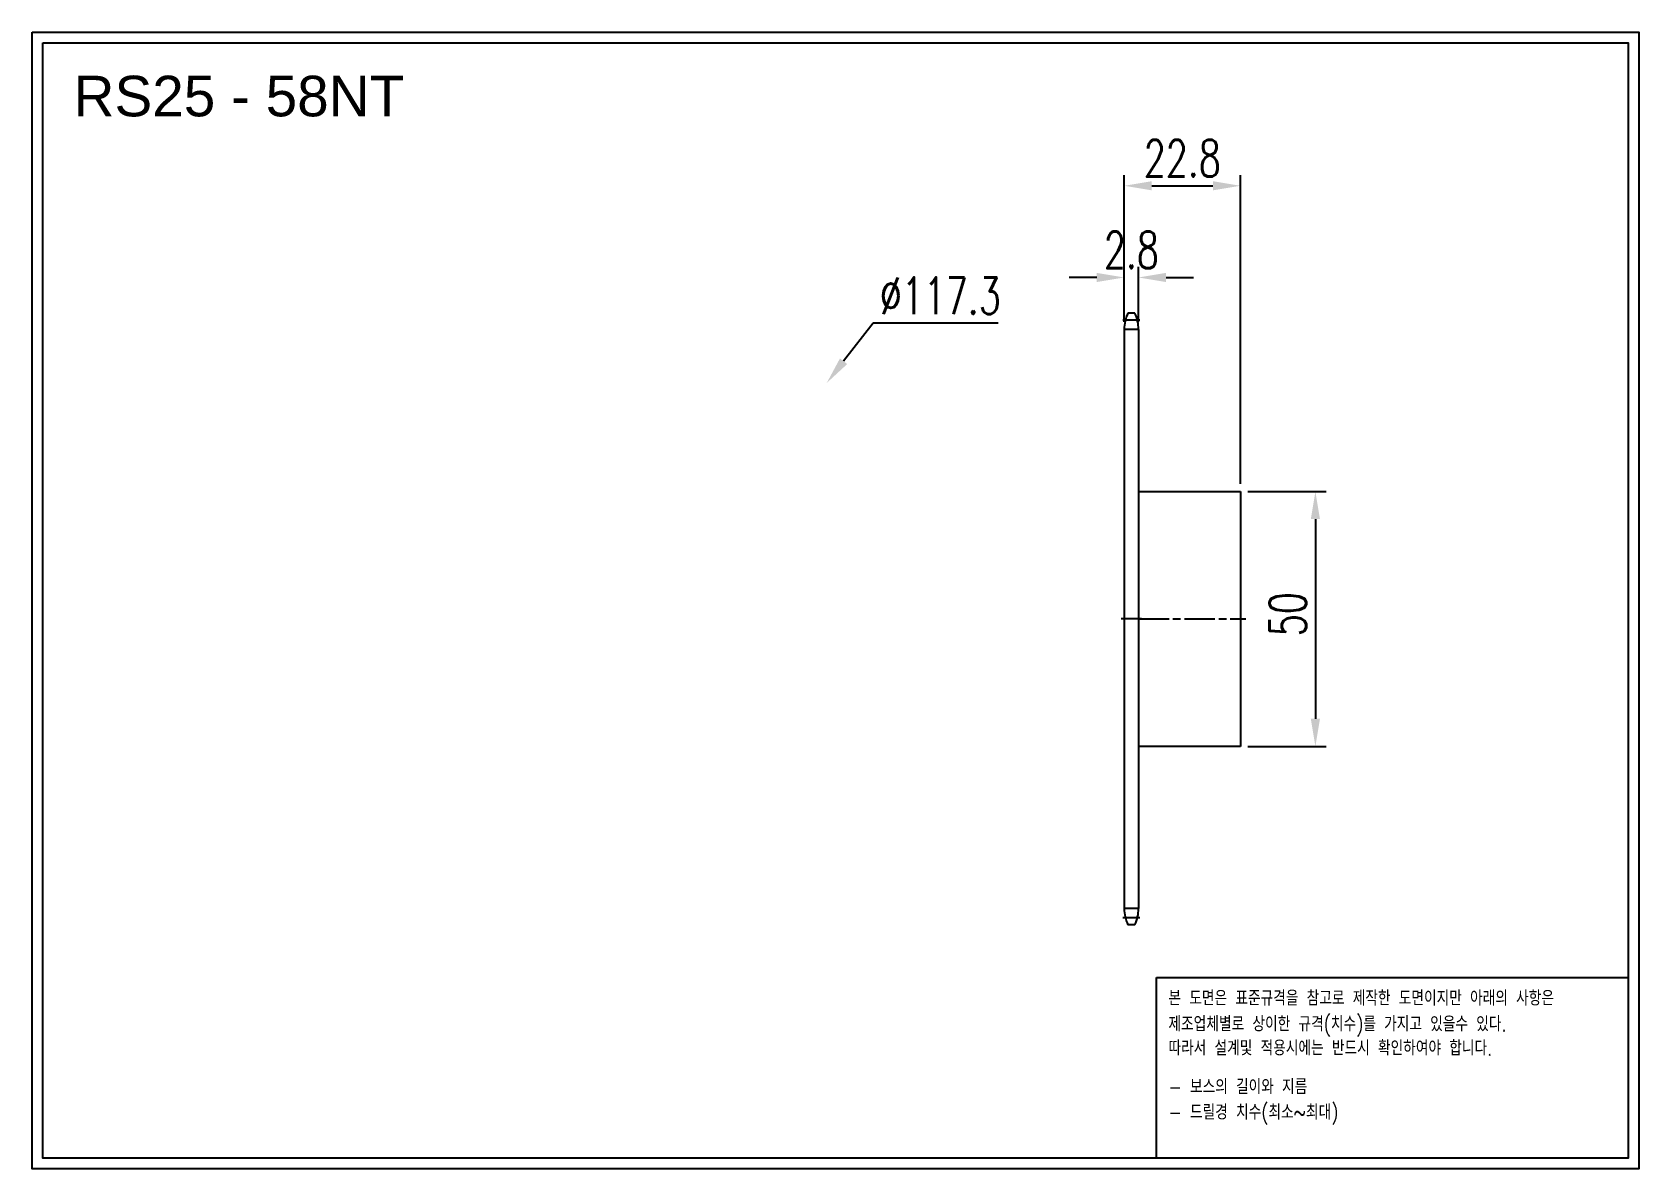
# Model space of a CAD drawing. Header units: millimetres. Extents: x -64983 to -64667, y 2091 to 2314.
import ezdxf

# ---------------------------------------------------------------- set-up
doc = ezdxf.new("R2010")
doc.units = ezdxf.units.MM
for name, pattern in [('AM_ISO02W050', [7.5, 6, -1.5]), ('AM_ISO02W050x2', [3.75, 3, -0.75]), ('AM_ISO08W050', [18, 12, -1.5, 3, -1.5]), ('AM_ISO08W050x2', [9, 6, -0.75, 1.5, -0.75])]:
    doc.linetypes.add(name, pattern=pattern)
for name, color, linetype, lineweight in [('AM_3N', 6, 'AM_ISO02W050', 25), ('AM_7', 4, 'AM_ISO08W050', 25), ('AM_7N', 4, 'AM_ISO08W050', 25)]:
    doc.layers.add(name, color=color, linetype=linetype, lineweight=lineweight)
doc.layers.add('S-DIM', color=7, linetype='Continuous')
doc.styles.add('HAN', font='ROMANS.shx', dxfattribs={"width": 0.7, "bigfont": 'whgtxt.shx'})
doc.styles.add('HSG', font='SIMPLEX.shx', dxfattribs={"width": 0.7, "bigfont": 'HSG.shx'})
doc.styles.get("Standard").update_dxf_attribs({"font": 'arial.ttf'})
doc.dimstyles.new('APP16', dxfattribs={"dimscale": 3, "dimtxt": 2.4, "dimasz": 1.8, "dimexe": 0.7, "dimexo": 0.5, "dimgap": 0.6, "dimtad": 1, "dimtoh": 1, "dimdec": 1, "dimrnd": 0.01, "dimzin": 9, "dimdsep": 46, "dimtxsty": 'HSG', "dimcen": 0, "dimclrd": 1, "dimclre": 1, "dimclrt": 256, "dimazin": 2, "dimtp": 1, "dimtm": 1, "dimtfac": 0.5, "dimtdec": 1, "dimtofl": 0, "dimtmove": 0, "dimatfit": 3, "dimfxl": 0, "dimtvp": 1, "dimtolj": 2, "dimlwd": -1, "dimlwe": -1, "dimarcsym": 0})

# ---------------------------------------------------------------- blocks, each defined once
blk = doc.blocks.new('*D2')
at = {"layer": 'Defpoints', "color": 0, "transparency": 16777216}
for p in [(-64745.6, 2223.99), (-64745.6, 2173.99), (-64730.86, 2173.99)]:
    blk.add_point(p, dxfattribs=at)
at = {"layer": 'S-DIM', "color": 1, "transparency": 16777216}
for p, q in [((-64744.1, 2223.99), (-64728.76, 2223.99)), ((-64730.86, 2218.59), (-64730.86, 2179.39)), ((-64744.1, 2173.99), (-64728.76, 2173.99))]:
    blk.add_line(p, q, dxfattribs=at)
for points in [[(-64731.76, 2218.59), (-64729.96, 2218.59), (-64730.86, 2223.99)], [(-64731.76, 2179.39), (-64729.96, 2179.39), (-64730.86, 2173.99)]]:
    blk.add_solid(points, dxfattribs=at)
at = {"layer": 'S-DIM', "transparency": 16777216, "insert": (-64736.26, 2199.93), "char_height": 7.2, "attachment_point": 5, "rotation": 90, "style": 'HSG'}
blk.add_mtext('\\A2;50', dxfattribs=at)
blk = doc.blocks.new('fyjkfytuj')
for p, q in [((-66537.93, 409.63), (-66517.93, 409.63)), ((-66517.93, 409.63), (-66517.93, 359.63)), ((-66517.93, 359.63), (-66537.93, 359.63))]:
    blk.add_line(p, q)
at = {"layer": 'AM_7N', "linetype": 'AM_ISO08W050x2'}
blk.add_line((-66537.93, 384.63), (-66516.85, 384.63), dxfattribs=at)
blk = doc.blocks.new('*D3')
at = {"layer": 'Defpoints', "color": 0, "transparency": 16777216}
for p in [(-64826.84, 2245.32), (-64898.76, 2152.66)]:
    blk.add_point(p, dxfattribs=at)
at = {"layer": 'S-DIM', "color": 1, "transparency": 16777216}
for p, q in [((-64817.74, 2257.05), (-64823.53, 2249.58)), ((-64793.14, 2257.05), (-64817.74, 2257.05))]:
    blk.add_line(p, q, dxfattribs=at)
blk.add_solid([(-64824.24, 2250.14), (-64822.82, 2249.03), (-64826.84, 2245.32)], dxfattribs=at)
at = {"layer": 'S-DIM', "transparency": 16777216, "insert": (-64804.54, 2262.45), "char_height": 7.2, "attachment_point": 5, "style": 'HSG'}
blk.add_mtext('\\A2;∅117.3', dxfattribs=at)
blk = doc.blocks.new('*D4')
at = {"layer": 'Defpoints', "color": 0, "transparency": 16777216}
for p in [(-64765.6, 2266.03), (-64768.4, 2255.84), (-64765.6, 2255.84)]:
    blk.add_point(p, dxfattribs=at)
at = {"layer": 'S-DIM', "color": 1, "transparency": 16777216}
for p, q in [((-64773.8, 2266.03), (-64779.2, 2266.03)), ((-64768.4, 2257.34), (-64768.4, 2268.13)), ((-64765.6, 2257.34), (-64765.6, 2268.13)), ((-64760.2, 2266.03), (-64754.8, 2266.03))]:
    blk.add_line(p, q, dxfattribs=at)
for points in [[(-64773.8, 2266.93), (-64773.8, 2265.13), (-64768.4, 2266.03)], [(-64760.2, 2266.93), (-64760.2, 2265.13), (-64765.6, 2266.03)]]:
    blk.add_solid(points, dxfattribs=at)
at = {"layer": 'S-DIM', "transparency": 16777216, "insert": (-64767, 2271.43), "char_height": 7.2, "attachment_point": 5, "style": 'HSG'}
blk.add_mtext('\\A2;2.8', dxfattribs=at)
blk = doc.blocks.new('*D5')
at = {"layer": 'Defpoints', "color": 0, "transparency": 16777216}
for p in [(-64745.6, 2284.03), (-64768.4, 2255.84), (-64745.6, 2223.99)]:
    blk.add_point(p, dxfattribs=at)
at = {"layer": 'S-DIM', "color": 1, "transparency": 16777216}
for p, q in [((-64768.4, 2257.34), (-64768.4, 2286.13)), ((-64745.6, 2225.49), (-64745.6, 2286.13)), ((-64763, 2284.03), (-64751, 2284.03))]:
    blk.add_line(p, q, dxfattribs=at)
for points in [[(-64763, 2284.93), (-64763, 2283.13), (-64768.4, 2284.03)], [(-64751, 2284.93), (-64751, 2283.13), (-64745.6, 2284.03)]]:
    blk.add_solid(points, dxfattribs=at)
at = {"layer": 'S-DIM', "transparency": 16777216, "insert": (-64757, 2289.43), "char_height": 7.2, "attachment_point": 5, "style": 'HSG'}
blk.add_mtext('\\A2;22.8', dxfattribs=at)
blk = doc.blocks.new('notice1')
at = {"color": 4}
blk.add_lwpolyline([(-22142.12, 1735.9), (-22053.8, 1735.9), (-22053.8, 1702.07), (-22142.12, 1702.07)], close=True, dxfattribs=at)
at = {"color": 4, "style": 'HAN', "width": 0.8}
for s, p in [('본 도면은 표준규격을 참고로 제작한 도면이지만 아래의 사항은', (-22139.9, 1730.62)), ('제조업체별로 상이한 규격(치수)를 가지고 있을수 있다.', (-22139.9, 1725.78)), ('따라서 설계및 적용시에는 반드시 확인하여야 합니다.', (-22139.9, 1721.28)), ('- 보스의 길이와 지름', (-22139.9, 1714.03)), ('- 드릴경 치수(최소~최대)', (-22139.9, 1709.27))]:
    blk.add_text(s, height=2.7949, dxfattribs=at).set_placement(p)

msp = doc.modelspace()

# ---------------------------------------------------------------- linework, layer by layer
for p, q in [((-64766.31, 2259.04), (-64767.69, 2259.04)), ((-64768.4, 2255.84), (-64768.4, 2142.14)), ((-64765.6, 2255.84), (-64765.6, 2142.14)), ((-64766.31, 2138.94), (-64767.69, 2138.94))]:
    msp.add_line(p, q)
for points in [[(-64982.91, 2314.19), (-64667.33, 2314.19), (-64667.33, 2091.05), (-64982.91, 2091.05)], [(-64980.78, 2312.06), (-64669.45, 2312.06), (-64669.45, 2093.17), (-64980.78, 2093.17)]]:
    msp.add_lwpolyline(points, close=True)
for centre, start, end in [((-64760.8, 2255.84), 155.0989, 180), ((-64773.2, 2255.84), 0, 24.9011), ((-64760.8, 2142.14), 180, 204.9011), ((-64773.2, 2142.14), 335.0989, 0)]:
    msp.add_arc(centre, 7.6, start, end)
at = {"layer": 'AM_3N', "linetype": 'AM_ISO02W050x2'}
for p, q in [((-64765.6, 2255.84), (-64768.4, 2255.84)), ((-64765.6, 2142.14), (-64768.4, 2142.14))]:
    msp.add_line(p, q, dxfattribs=at)
at = {"layer": 'AM_7', "linetype": 'AM_ISO08W050x2'}
for p, q in [((-64765.33, 2257.64), (-64768.71, 2257.64)), ((-64765.02, 2198.99), (-64768.98, 2198.99)), ((-64765.33, 2140.34), (-64768.71, 2140.34))]:
    msp.add_line(p, q, dxfattribs=at)

# ---------------------------------------------------------------- block references
msp.add_blockref('fyjkfytuj', (1772.33, 1814.36))
at = {"xscale": 1.04832, "yscale": 1.04832, "zscale": 1.04832}
msp.add_blockref('notice1', (-41550.02, 308.86), dxfattribs=at)

# ---------------------------------------------------------------- texts
msp.add_text('RS25 - 58NT', height=7.9693).set_placement((-64974.78, 2297.66))

# ---------------------------------------------------------------- dimensions: what is measured, and where the dimension line sits
at = {"layer": 'S-DIM'}
dim = msp.add_linear_dim(base=(-64745.6, 2284.03), p1=(-64768.4, 2255.84), p2=(-64745.6, 2223.99), dimstyle='APP16', dxfattribs=at)
dim.commit()
dim.dimension.update_dxf_attribs({"geometry": '*D5', "text_midpoint": (-64757, 2289.43)})
dim = msp.add_linear_dim(base=(-64765.6, 2266.03), p1=(-64768.4, 2255.84), p2=(-64765.6, 2255.84), dimstyle='APP16', dxfattribs=at)
dim.commit()
dim.dimension.update_dxf_attribs({"geometry": '*D4', "text_midpoint": (-64767, 2266.03), "dimtype": 128})
dim = msp.add_diameter_dim_2p(p1=(-64898.76, 2152.66), p2=(-64826.84, 2245.32), dimstyle='APP16', dxfattribs=at)
dim.commit()
dim.dimension.update_dxf_attribs({"geometry": '*D3', "text_midpoint": (-64804.54, 2257.05), "dimtype": 131})
dim = msp.add_linear_dim(base=(-64730.86, 2173.99), p1=(-64745.6, 2223.99), p2=(-64745.6, 2173.99), angle=90, dimstyle='APP16', dxfattribs=at)
dim.commit()
dim.dimension.update_dxf_attribs({"geometry": '*D2', "text_midpoint": (-64730.86, 2199.93), "dimtype": 128})

doc.saveas('drawing.dxf')
